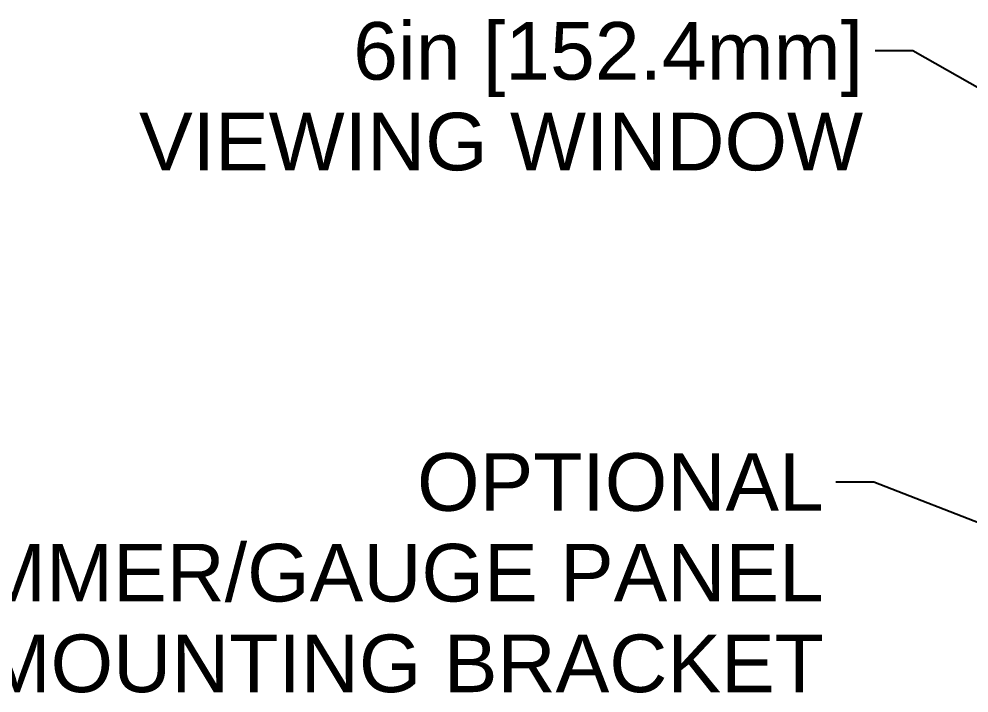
# Model space of a CAD drawing. Header units: inches. Extents: x 12 to 318, y 5 to 204.
# Drawn here: x 108.34 to 131.84, y 72.79 to 89.46 of the extents above; entities that cross this region are included whole.
import ezdxf

# ---------------------------------------------------------------- set-up
doc = ezdxf.new("R2010")
doc.units = ezdxf.units.IN
doc.header["$LTSCALE"] = 9.5
doc.header["$MEASUREMENT"] = 0
doc.layers.add('Symbol (ANSI)', color=7, linetype='Continuous', lineweight=25)
doc.styles.add('MEMCOR Medium', font='arial.ttf')
doc.dimstyles.new('Default (ANSI)$7', dxfattribs={"dimscale": 9.5, "dimtxt": 0.15, "dimasz": 0.098425, "dimexe": 0.125, "dimexo": 0.0625, "dimgap": 0.031496, "dimtad": 0, "dimtih": 1, "dimtoh": 1, "dimdec": 4, "dimzin": 3, "dimdsep": 46, "dimlunit": 5, "dimtxsty": 'MEMCOR Medium', "dimcen": 0.09, "dimdle": 0.393701, "dimclrd": 256, "dimclre": 256, "dimclrt": 256, "dimadec": 0, "dimazin": 1, "dimtfac": 0.8, "dimtofl": 0, "dimtmove": 0, "dimatfit": 3, "dimfxl": 1, "dimfrac": 1, "dimtolj": 1, "dimtzin": 4, "dimlwd": -1, "dimlwe": -1, "dimarcsym": 0})

msp = doc.modelspace()

# ---------------------------------------------------------------- texts
at = {"layer": 'Symbol (ANSI)', "char_height": 1.42500005, "attachment_point": 3, "line_spacing_factor": 0.944221, "style": 'MEMCOR Medium'}
for s, insert, width in [('\\fArial|b0|i0;6in [152.4mm] \\P\\fArial|b0|i0;VIEWING WINDOW', (129.220897, 89.385814), 17.91677024), ('\\fArial|b0|i0;OPTIONAL\\P\\fArial|b0|i0;PROGRAMMER/GAUGE PANEL\\P\\fArial|b0|i0;MOUNTING BRACKET', (128.251588, 78.721314), 29.54159806)]:
    msp.add_mtext(s, dxfattribs=dict(at, insert=insert, width=width))

# ---------------------------------------------------------------- leaders
at = {"layer": 'Symbol (ANSI)', "annotation_type": 0, "has_hookline": 1, "hookline_direction": 1}
for points, text_width in [([(147.255504, 79.118049), (130.455149, 88.673314), (129.52011, 88.673314)], 17.883459), ([(133.836105, 76.311816), (129.48584, 78.008814), (128.550801, 78.008814)], 29.309704)]:
    msp.add_leader(points, dimstyle='Default (ANSI)$7', override={"dimtad": 0}, dxfattribs=dict(at, text_width=text_width))

doc.saveas('drawing.dxf')
